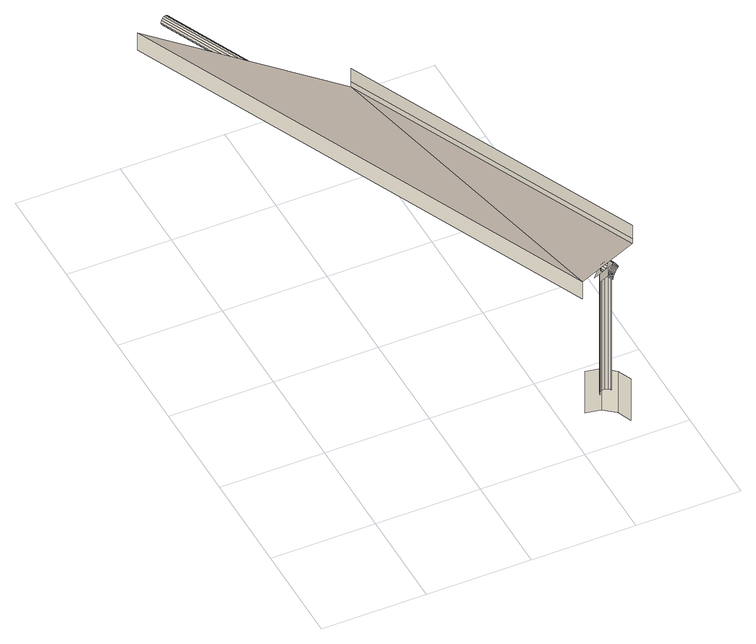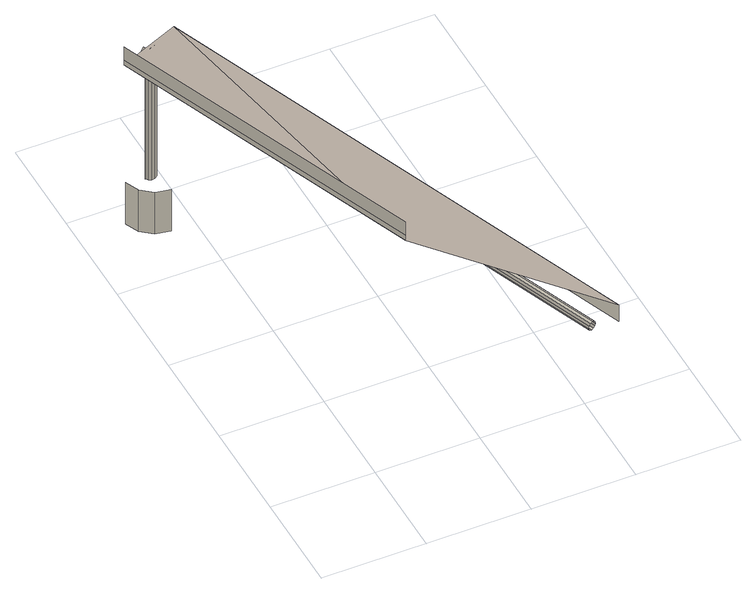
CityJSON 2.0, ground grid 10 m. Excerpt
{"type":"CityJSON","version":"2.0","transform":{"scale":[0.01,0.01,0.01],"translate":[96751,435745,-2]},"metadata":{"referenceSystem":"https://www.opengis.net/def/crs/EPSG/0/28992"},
"CityObjects":{
"bridge1":{"type":"Bridge","attributes":{"name":"Van Brienenoordbrug"},"children":["bridge1-1","bridge1-2","bridge1-3","bridge1-4","bridge1-5","bridge1-6","bridge1-7","bridge1-8","bridge1-9","bridge1-10","bridge1-11","bridge1-12","bridge1-13","bridge1-14","bridge1-15","bridge1-16","bridge1-17","bridge1-18","bridge1-19","bridge1-20","bridge1-21","bridge1-22","bridge1-23","bridge1-24","bridge1-25","bridge1-26","bridge1-27","bridge1-28","bridge1-29","bridge1-30","bridge1-31","bridge1-32","bridge1-33","bridge1-34","bridge1-35","bridge1-36","bridge1-37","bridge1-38","bridge1-39","bridge1-40","bridge1-41","bridge1-42","bridge1-43","bridge1-44","bridge1-45","bridge1-46","bridge1-47"],"geometry":[{"type":"MultiSurface","lod":"2","boundaries":[[[0,1,2,3]],[[3,2,4]],[[3,4,5]],[[6,7,8,9]],[[7,10,11,8]],[[10,12,13,11]]],"semantics":{"surfaces":[{"type":"WallSurface"},{"type":"OuterCeilingSurface"}],"values":[0,1,1,0,0,0]}}]},
"bridge1-1":{"type":"BridgeInstallation","parents":["bridge1"],"geometry":[{"type":"MultiSurface","lod":"2","boundaries":[[[14,15,16,17]]]}]},
"bridge1-2":{"type":"BridgeInstallation","parents":["bridge1"],"geometry":[{"type":"MultiSurface","lod":"2","boundaries":[[[18,19,20,17,16]]]}]},
"bridge1-3":{"type":"BridgeInstallation","parents":["bridge1"],"geometry":[{"type":"MultiSurface","lod":"2","boundaries":[[[21,22,15,14]]]}]},
"bridge1-4":{"type":"BridgeInstallation","parents":["bridge1"],"geometry":[{"type":"MultiSurface","lod":"2","boundaries":[[[23,24,19,18]]]}]},
"bridge1-5":{"type":"BridgeInstallation","parents":["bridge1"],"geometry":[{"type":"MultiSurface","lod":"2","boundaries":[[[25,26,22,21]]]}]},
"bridge1-6":{"type":"BridgeInstallation","parents":["bridge1"],"geometry":[{"type":"MultiSurface","lod":"2","boundaries":[[[27,28,24,23]]]}]},
"bridge1-7":{"type":"BridgeInstallation","parents":["bridge1"],"geometry":[{"type":"MultiSurface","lod":"2","boundaries":[[[29,30,26,25]]]}]},
"bridge1-8":{"type":"BridgeInstallation","parents":["bridge1"],"geometry":[{"type":"MultiSurface","lod":"2","boundaries":[[[31,32,28,27]]]}]},
"bridge1-9":{"type":"BridgeInstallation","parents":["bridge1"],"geometry":[{"type":"MultiSurface","lod":"2","boundaries":[[[33,34,30,29]]]}]},
"bridge1-10":{"type":"BridgeInstallation","parents":["bridge1"],"geometry":[{"type":"MultiSurface","lod":"2","boundaries":[[[35,36,32,31]]]}]},
"bridge1-11":{"type":"BridgeInstallation","parents":["bridge1"],"geometry":[{"type":"MultiSurface","lod":"2","boundaries":[[[37,38,34,33]]]}]},
"bridge1-12":{"type":"BridgeInstallation","parents":["bridge1"],"geometry":[{"type":"MultiSurface","lod":"2","boundaries":[[[37,39,36,35,38]]]}]},
"bridge1-13":{"type":"BridgeInstallation","parents":["bridge1"],"geometry":[{"type":"MultiSurface","lod":"2","boundaries":[[[40,41,42,43]]]}]},
"bridge1-14":{"type":"BridgeInstallation","parents":["bridge1"],"geometry":[{"type":"MultiSurface","lod":"2","boundaries":[[[44,41,40,45]]]}]},
"bridge1-15":{"type":"BridgeInstallation","parents":["bridge1"],"geometry":[{"type":"MultiSurface","lod":"2","boundaries":[[[21,46,47,25]]]}]},
"bridge1-16":{"type":"BridgeInstallation","parents":["bridge1"],"geometry":[{"type":"MultiSurface","lod":"2","boundaries":[[[48,49,50,51,52,53,54,55,56,57,58],[39,37,59,60,47,46,61,62,20,19,24,28,32,36]]]}]},
"bridge1-17":{"type":"BridgeInstallation","parents":["bridge1"],"geometry":[{"type":"MultiSurface","lod":"2","boundaries":[[[63,64,50,51,52,53,54,55,56,65]]]}]},
"bridge1-18":{"type":"BridgeInstallation","parents":["bridge1"],"geometry":[{"type":"MultiSurface","lod":"2","boundaries":[[[66,67,53,52,68,69,70,71]]]}]},
"bridge1-19":{"type":"BridgeInstallation","parents":["bridge1"],"geometry":[{"type":"MultiSurface","lod":"2","boundaries":[[[43,53,52,72,73,45,40]]]}]},
"bridge1-20":{"type":"BridgeInstallation","parents":["bridge1"],"geometry":[{"type":"MultiSurface","lod":"2","boundaries":[[[25,47,60,29]]]}]},
"bridge1-21":{"type":"BridgeInstallation","parents":["bridge1"],"geometry":[{"type":"MultiSurface","lod":"2","boundaries":[[[44,45,73,74]]]}]},
"bridge1-22":{"type":"BridgeInstallation","parents":["bridge1"],"geometry":[{"type":"MultiSurface","lod":"2","boundaries":[[[29,60,59,33]]]}]},
"bridge1-23":{"type":"BridgeInstallation","parents":["bridge1"],"geometry":[{"type":"MultiSurface","lod":"2","boundaries":[[[72,75,74,73]]]}]},
"bridge1-24":{"type":"BridgeInstallation","parents":["bridge1"],"geometry":[{"type":"MultiSurface","lod":"2","boundaries":[[[33,59,37]]]}]},
"bridge1-25":{"type":"BridgeInstallation","parents":["bridge1"]},
"bridge1-26":{"type":"BridgeInstallation","parents":["bridge1"],"geometry":[{"type":"MultiSurface","lod":"2","boundaries":[[[76,77,70,69]]]}]},
"bridge1-27":{"type":"BridgeInstallation","parents":["bridge1"],"geometry":[{"type":"MultiSurface","lod":"2","boundaries":[[[78,79,68]]]}]},
"bridge1-28":{"type":"BridgeInstallation","parents":["bridge1"],"geometry":[{"type":"MultiSurface","lod":"2","boundaries":[[[79,80,81,82,76,69,68]]]}]},
"bridge1-29":{"type":"BridgeInstallation","parents":["bridge1"],"geometry":[{"type":"MultiSurface","lod":"2","boundaries":[[[83,84,79,78]]]}]},
"bridge1-30":{"type":"BridgeInstallation","parents":["bridge1"],"geometry":[{"type":"MultiSurface","lod":"2","boundaries":[[[80,79,84,85]]]}]},
"bridge1-31":{"type":"BridgeInstallation","parents":["bridge1"],"geometry":[{"type":"MultiSurface","lod":"2","boundaries":[[[52,68,79,84,86,87,75,72]]]}]},
"bridge1-32":{"type":"BridgeInstallation","parents":["bridge1"],"geometry":[{"type":"MultiSurface","lod":"2","boundaries":[[[85,84,86,88]]]}]},
"bridge1-33":{"type":"BridgeInstallation","parents":["bridge1"],"geometry":[{"type":"MultiSurface","lod":"2","boundaries":[[[89,85,88,86,84,83,90,91]]]}]},
"bridge1-34":{"type":"BridgeInstallation","parents":["bridge1"],"geometry":[{"type":"MultiSurface","lod":"2","boundaries":[[[87,86,88,92]]]}]},
"bridge1-35":{"type":"BridgeInstallation","parents":["bridge1"],"geometry":[{"type":"MultiSurface","lod":"2","boundaries":[[[49,48,93,94]]]}]},
"bridge1-36":{"type":"BridgeInstallation","parents":["bridge1"],"geometry":[{"type":"MultiSurface","lod":"2","boundaries":[[[95,91,90,96]]]}]},
"bridge1-37":{"type":"BridgeInstallation","parents":["bridge1"],"geometry":[{"type":"MultiSurface","lod":"2","boundaries":[[[97,95,96,98]]]}]},
"bridge1-38":{"type":"BridgeInstallation","parents":["bridge1"],"geometry":[{"type":"MultiSurface","lod":"2","boundaries":[[[99,97,98,100]]]}]},
"bridge1-39":{"type":"BridgeInstallation","parents":["bridge1"],"geometry":[{"type":"MultiSurface","lod":"2","boundaries":[[[101,99,100,102]]]}]},
"bridge1-40":{"type":"BridgeInstallation","parents":["bridge1"],"geometry":[{"type":"MultiSurface","lod":"2","boundaries":[[[78,68,52,51,50,103,104,105,102,100,98,96,90,83]]]}]},
"bridge1-41":{"type":"BridgeInstallation","parents":["bridge1"],"geometry":[{"type":"MultiSurface","lod":"2","boundaries":[[[106,101,102,105]]]}]},
"bridge1-42":{"type":"BridgeInstallation","parents":["bridge1"],"geometry":[{"type":"MultiSurface","lod":"2","boundaries":[[[50,49,94,107,108,109]]]}]},
"bridge1-43":{"type":"BridgeInstallation","parents":["bridge1"],"geometry":[{"type":"MultiSurface","lod":"2","boundaries":[[[110,106,105,104]]]}]},
"bridge1-44":{"type":"BridgeInstallation","parents":["bridge1"],"geometry":[{"type":"MultiSurface","lod":"2","boundaries":[[[111,110,104,103]]]}]},
"bridge1-45":{"type":"BridgeInstallation","parents":["bridge1"],"geometry":[{"type":"MultiSurface","lod":"2","boundaries":[[[107,111,103,50,109,108]]]}]},
"bridge1-46":{"type":"BridgeInstallation","parents":["bridge1"],"geometry":[{"type":"MultiSurface","lod":"2","boundaries":[[[112,113,114,115]]]}]},
"bridge1-47":{"type":"BridgeInstallation","parents":["bridge1"],"geometry":[{"type":"MultiSurface","lod":"2","boundaries":[[[5,4,115,114]]]}]}
},
"vertices":[
[2007,65,1839],[38,4740,1669],[38,4740,1863],[2007,65,2034],[1355,3266,1926],[2605,318,2034],[2230,476,563],[2374,448,563],[2374,448,82],[2230,476,82],[2488,356,563],[2488,356,82],[2545,221,563],[2545,221,82],
[2246,200,2001],[302,4817,1838],[298,4815,1815],[2242,198,1977],
[305,4818,1792],[2249,200,1955],[2248,200,1958],
[2260,207,2018],[317,4823,1855],
[321,4825,1776],[2265,207,1939],
[2281,216,2026],[337,4832,1863],
[342,4834,1772],[2287,216,1934],
[2302,225,2021],[359,4841,1858],
[363,4843,1779],[2307,225,1942],
[2319,231,2005],[375,4848,1842],
[377,4849,1797],[2322,231,1960],
[2326,233,1983],[382,4851,1820],
[2324,232,1974],
[2247,224,1931],[2247,224,520],[2235,195,520],[2235,195,1931],
[2272,244,520],[2272,244,1931],
[2261,205,2018],[2282,214,2026],
[2329,234,2029],[2354,245,2004],[2396,263,1931],[2365,250,1931],[2333,236,1931],[2235,194,1931],[2204,181,1931],[2203,181,1931],[2172,167,1931],[2214,185,2004],[2241,197,2029],[2319,230,2005],[2303,223,2021],[2246,199,2001],[2242,197,1977],
[2270,246,1931],[2301,250,1931],[2245,226,1931],
[2236,195,1844],[2235,194,1847],[2333,236,1853],[2330,235,1844],[2328,234,1834],[2238,195,1834],
[2332,236,1931],[2303,248,1931],
[2303,248,520],
[2332,236,520],
[2354,179,1844],[2352,178,1834],
[2333,236,1854],[2334,235,1854],
[2356,182,1854],[2356,180,1852],[2356,180,1851],
[2337,238,1864],[2343,223,1864],
[2354,197,1864],
[2348,217,1869],[2348,217,520],
[2352,211,1872],
[2360,182,1864],[2341,239,1874],[2365,183,1874],
[2352,211,520],
[2353,178,2029],[2378,189,2004],
[2370,185,1883],[2346,241,1883],
[2375,188,1892],[2351,244,1892],
[2381,190,1900],[2357,246,1900],
[2388,193,1908],[2364,249,1908],
[2387,259,1926],[2379,256,1921],[2371,252,1915],
[2395,196,1915],
[2420,207,1931],[2410,230,1931],[2409,233,1931],
[2403,200,1921],
[2412,203,1926],
[1355,3266,2137],[2605,318,2244],[2605,318,2094],[1355,3266,1987]
]}
